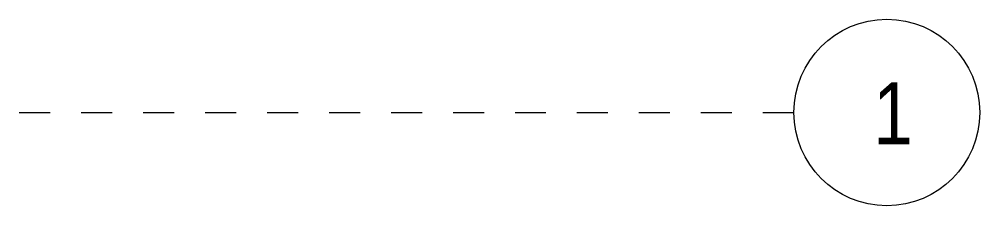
# Model space of a CAD drawing. Header units: metres. Extents: x -3 to 175, y -5 to 18.
# Drawn here: x 51.038 to 54.138, y 12.928 to 13.528 of the extents above; entities that cross this region are included whole.
import ezdxf

# ---------------------------------------------------------------- set-up
doc = ezdxf.new("R2010")
doc.units = ezdxf.units.M
doc.linetypes.add('Grid Line', pattern=[0.022225, 0.0127, -0.003175, 0.003175, -0.003175])
doc.layers.add('S-GRID', color=7, linetype='Continuous', lineweight=9)
doc.layers.add('S-GRID-IDEN', color=7, linetype='Continuous', lineweight=9)
doc.styles.add('Saira Condensed', font='SairaCondensed-Regular.ttf', dxfattribs={"height": 0.2})

# ---------------------------------------------------------------- blocks, each defined once
blk = doc.blocks.new('Grid - 3mm-1144979-N-Estancos')
at = {"layer": 'S-GRID-IDEN', "color": 253, "true_color": 0xaaaaaa}
blk.add_circle((0, 0), 0.003, dxfattribs=at)

msp = doc.modelspace()

# ---------------------------------------------------------------- linework, layer by layer
at = {"layer": 'S-GRID', "color": 254, "linetype": 'Grid Line', "true_color": 0xd4d4d4}
msp.add_line((51.0381, 13.2278), (53.5381, 13.2278), dxfattribs=at)

# ---------------------------------------------------------------- block references
at = {"layer": 'S-GRID-IDEN', "color": 253, "true_color": 0xaaaaaa, "xscale": 99.99999999999993, "yscale": 99.99999999999993, "zscale": 99.99999999999993, "rotation": 269.9999999999996}
msp.add_blockref('Grid - 3mm-1144979-N-Estancos', (53.8381, 13.2278), dxfattribs=at)

# ---------------------------------------------------------------- texts
at = {"layer": 'S-GRID-IDEN', "color": 253, "true_color": 0xaaaaaa, "insert": (53.7942, 13.3252), "char_height": 0.2, "width": 0.096202, "attachment_point": 1, "style": 'Saira Condensed'}
msp.add_mtext('1', dxfattribs=at)

doc.saveas('drawing.dxf')
